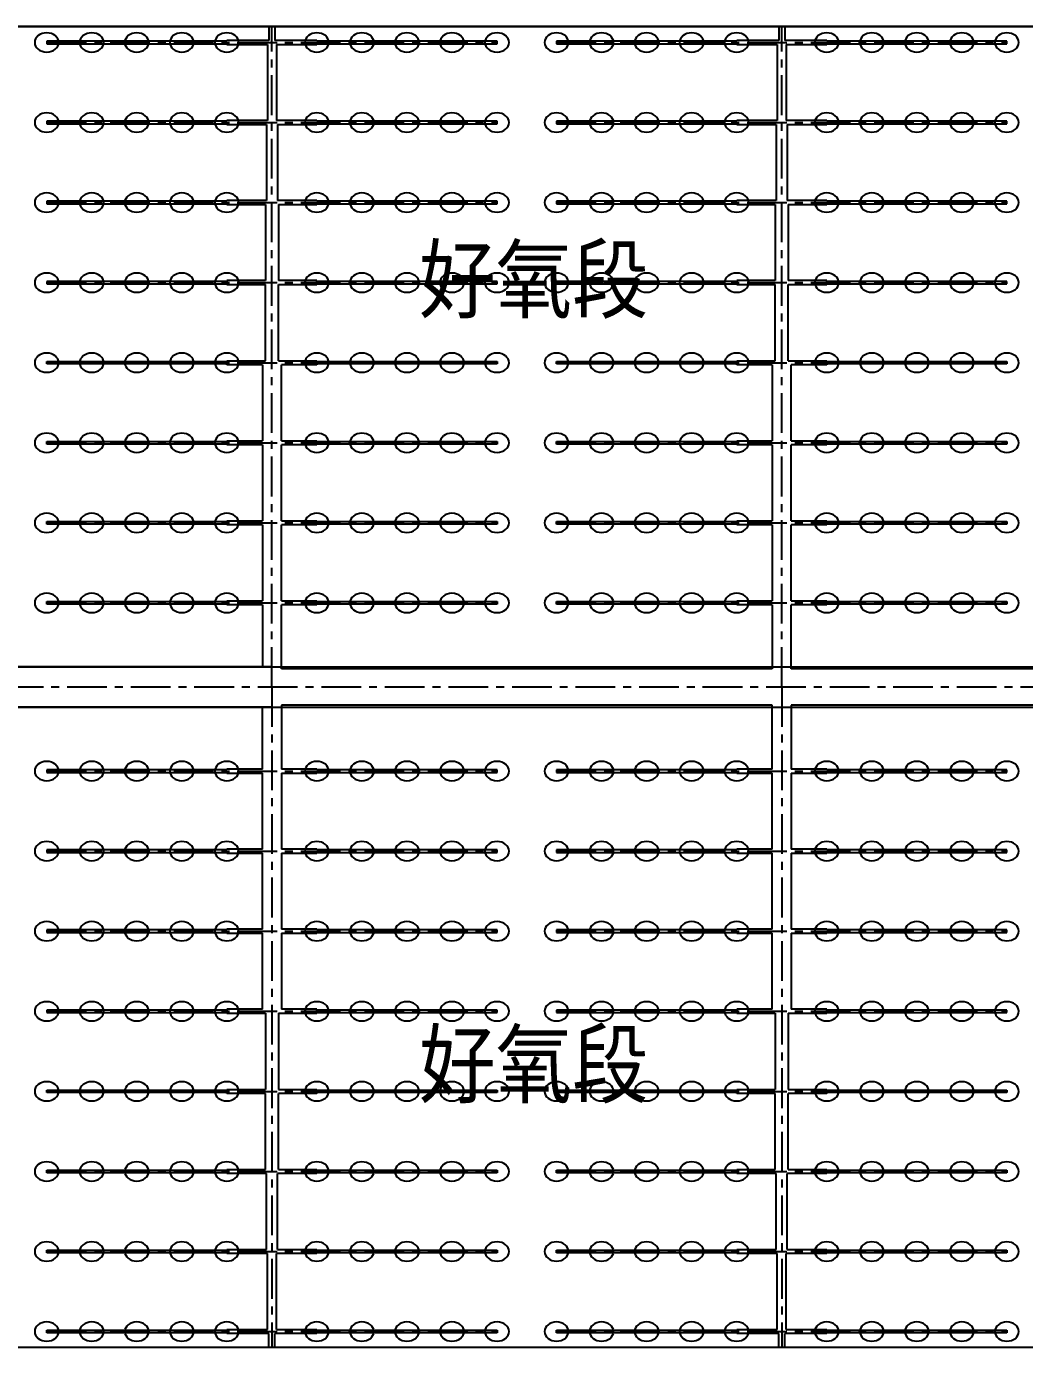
# Model space of a CAD drawing. Header units: millimetres. Extents: x 738100 to 1284508, y 138373 to 260796.
# Drawn here: x 799862 to 807842, y 219875 to 230435 of the extents above; entities that cross this region are included whole.
import ezdxf

# ---------------------------------------------------------------- set-up
doc = ezdxf.new("R2010")
doc.units = ezdxf.units.MM
doc.linetypes.add('CENTER', pattern=[50.8, 31.75, -6.35, 6.35, -6.35])
doc.layers.add('轴线', color=6, linetype='CENTER')
doc.styles.add('长仿宋体', font='simfang.ttf', dxfattribs={"width": 0.7})

msp = doc.modelspace()

# ---------------------------------------------------------------- linework, layer by layer
at = {"lineweight": -3, "ltscale": 100}
for p, q in [((843900.494, 230435.296), (779900.494, 230435.296)), ((779900.494, 230433.442), (843900.494, 230433.442)), ((777220.494, 225315.296), (843900.494, 225315.296)), ((777220.494, 225315.296), (843900.494, 225315.296)), ((777220.494, 225315.296), (843900.494, 225315.296)), ((779900.494, 224995.296), (843900.494, 224995.296)), ((843900.494, 219875.296), (779900.494, 219875.296))]:
    msp.add_line(p, q, dxfattribs=at)
at = {"ltscale": 10}
for p, q in [((801800.494, 230435.296), (801800.494, 230323.296)), ((801848.494, 230435.296), (801848.494, 230323.296)), ((805876.494, 230435.296), (805876.494, 230323.296)), ((805924.494, 230435.296), (805924.494, 230323.296)), ((800024.494, 230317.536), (800024.494, 230297.056)), ((801464.494, 230317.536), (800024.494, 230317.536)), ((801800.494, 230323.296), (801464.494, 230323.296)), ((801464.494, 230323.296), (801464.494, 230317.536)), ((802184.494, 230323.296), (801848.494, 230323.296)), ((802184.494, 230317.536), (802184.494, 230323.296)), ((803624.494, 230317.536), (802184.494, 230317.536)), ((803624.494, 230297.056), (803624.494, 230317.536)), ((804100.494, 230317.536), (804100.494, 230297.056)), ((805540.494, 230317.536), (804100.494, 230317.536)), ((805876.494, 230323.296), (805540.494, 230323.296)), ((805540.494, 230323.296), (805540.494, 230317.536)), ((806260.494, 230323.296), (805924.494, 230323.296)), ((806260.494, 230317.536), (806260.494, 230323.296)), ((807700.494, 230317.536), (806260.494, 230317.536)), ((807700.494, 230297.056), (807700.494, 230317.536)), ((800024.494, 230297.056), (801464.494, 230297.056)), ((801464.494, 230297.056), (801464.494, 230291.296)), ((801464.494, 230291.296), (801788.494, 230291.296)), ((801788.494, 230291.296), (801788.494, 229683.296)), ((801860.494, 230291.296), (802184.494, 230291.296)), ((801860.494, 230291.296), (801860.494, 229683.296)), ((802184.494, 230291.296), (802184.494, 230297.056)), ((802184.494, 230297.056), (803624.494, 230297.056)), ((804100.494, 230297.056), (805540.494, 230297.056)), ((805540.494, 230297.056), (805540.494, 230291.296)), ((805540.494, 230291.296), (805864.494, 230291.296)), ((805864.494, 230291.296), (805864.494, 229683.296)), ((805936.494, 230291.296), (806260.494, 230291.296)), ((805936.494, 230291.296), (805936.494, 229683.296)), ((806260.494, 230291.296), (806260.494, 230297.056)), ((806260.494, 230297.056), (807700.494, 230297.056)), ((801788.494, 229683.296), (801464.494, 229683.296)), ((801464.494, 229683.296), (801464.494, 229677.536)), ((802184.494, 229683.296), (801860.494, 229683.296)), ((802184.494, 229677.536), (802184.494, 229683.296)), ((805864.494, 229683.296), (805540.494, 229683.296)), ((805540.494, 229683.296), (805540.494, 229677.536)), ((806260.494, 229683.296), (805936.494, 229683.296)), ((806260.494, 229677.536), (806260.494, 229683.296)), ((800024.494, 229677.536), (800024.494, 229657.056)), ((801464.494, 229677.536), (800024.494, 229677.536)), ((800024.494, 229657.056), (801464.494, 229657.056)), ((801464.494, 229657.056), (801464.494, 229651.296)), ((801464.494, 229651.296), (801780.494, 229651.296)), ((801780.494, 229651.296), (801780.494, 229043.296)), ((801868.494, 229651.296), (802184.494, 229651.296)), ((801868.494, 229651.296), (801868.494, 229043.296)), ((803624.494, 229677.536), (802184.494, 229677.536)), ((802184.494, 229651.296), (802184.494, 229657.056)), ((802184.494, 229657.056), (803624.494, 229657.056)), ((803624.494, 229657.056), (803624.494, 229677.536)), ((804100.494, 229677.536), (804100.494, 229657.056)), ((805540.494, 229677.536), (804100.494, 229677.536)), ((804100.494, 229657.056), (805540.494, 229657.056)), ((805540.494, 229657.056), (805540.494, 229651.296)), ((805540.494, 229651.296), (805856.494, 229651.296)), ((805856.494, 229651.296), (805856.494, 229043.296)), ((805944.494, 229651.296), (806260.494, 229651.296)), ((805944.494, 229651.296), (805944.494, 229043.296)), ((807700.494, 229677.536), (806260.494, 229677.536)), ((806260.494, 229651.296), (806260.494, 229657.056)), ((806260.494, 229657.056), (807700.494, 229657.056)), ((807700.494, 229657.056), (807700.494, 229677.536)), ((800024.494, 229037.536), (800024.494, 229017.056)), ((801464.494, 229037.536), (800024.494, 229037.536)), ((800024.494, 229017.056), (801464.494, 229017.056)), ((801780.494, 229043.296), (801464.494, 229043.296)), ((801464.494, 229043.296), (801464.494, 229037.536)), ((801464.494, 229017.056), (801464.494, 229011.296)), ((801464.494, 229011.296), (801772.494, 229011.296)), ((801772.494, 229011.296), (801772.494, 228403.296)), ((802184.494, 229043.296), (801868.494, 229043.296)), ((801876.494, 229011.296), (802184.494, 229011.296)), ((801876.494, 229011.296), (801876.494, 228403.296)), ((802184.494, 229037.536), (802184.494, 229043.296)), ((803624.494, 229037.536), (802184.494, 229037.536)), ((802184.494, 229011.296), (802184.494, 229017.056)), ((802184.494, 229017.056), (803624.494, 229017.056)), ((803624.494, 229017.056), (803624.494, 229037.536)), ((804100.494, 229037.536), (804100.494, 229017.056)), ((805540.494, 229037.536), (804100.494, 229037.536)), ((804100.494, 229017.056), (805540.494, 229017.056)), ((805856.494, 229043.296), (805540.494, 229043.296)), ((805540.494, 229043.296), (805540.494, 229037.536)), ((805540.494, 229017.056), (805540.494, 229011.296)), ((805540.494, 229011.296), (805848.494, 229011.296)), ((805848.494, 229011.296), (805848.494, 228403.296)), ((806260.494, 229043.296), (805944.494, 229043.296)), ((805952.494, 229011.296), (806260.494, 229011.296)), ((805952.494, 229011.296), (805952.494, 228403.296)), ((806260.494, 229037.536), (806260.494, 229043.296)), ((807700.494, 229037.536), (806260.494, 229037.536)), ((806260.494, 229011.296), (806260.494, 229017.056)), ((806260.494, 229017.056), (807700.494, 229017.056)), ((807700.494, 229017.056), (807700.494, 229037.536)), ((800024.494, 228397.536), (800024.494, 228377.056)), ((801464.494, 228397.536), (800024.494, 228397.536)), ((800024.494, 228377.056), (801464.494, 228377.056)), ((801772.494, 228403.296), (801464.494, 228403.296)), ((801464.494, 228403.296), (801464.494, 228397.536)), ((801464.494, 228377.056), (801464.494, 228371.296)), ((801464.494, 228371.296), (801772.494, 228371.296)), ((801772.494, 227763.296), (801772.494, 228371.296)), ((802184.494, 228403.296), (801876.494, 228403.296)), ((801876.494, 228371.296), (802184.494, 228371.296)), ((801876.494, 227763.296), (801876.494, 228371.296)), ((802184.494, 228397.536), (802184.494, 228403.296)), ((803624.494, 228397.536), (802184.494, 228397.536)), ((802184.494, 228371.296), (802184.494, 228377.056)), ((802184.494, 228377.056), (803624.494, 228377.056)), ((803624.494, 228377.056), (803624.494, 228397.536)), ((804100.494, 228397.536), (804100.494, 228377.056)), ((805540.494, 228397.536), (804100.494, 228397.536)), ((804100.494, 228377.056), (805540.494, 228377.056)), ((805848.494, 228403.296), (805540.494, 228403.296)), ((805540.494, 228403.296), (805540.494, 228397.536)), ((805540.494, 228377.056), (805540.494, 228371.296)), ((805540.494, 228371.296), (805848.494, 228371.296)), ((805848.494, 227763.296), (805848.494, 228371.296)), ((806260.494, 228403.296), (805952.494, 228403.296)), ((805952.494, 228371.296), (806260.494, 228371.296)), ((805952.494, 227763.296), (805952.494, 228371.296)), ((806260.494, 228397.536), (806260.494, 228403.296)), ((807700.494, 228397.536), (806260.494, 228397.536)), ((806260.494, 228371.296), (806260.494, 228377.056)), ((806260.494, 228377.056), (807700.494, 228377.056)), ((807700.494, 228377.056), (807700.494, 228397.536)), ((800024.494, 227737.056), (800024.494, 227757.536)), ((800024.494, 227757.536), (801464.494, 227757.536)), ((801464.494, 227737.056), (800024.494, 227737.056)), ((801464.494, 227757.536), (801464.494, 227763.296)), ((801464.494, 227763.296), (801772.494, 227763.296)), ((801464.494, 227731.296), (801464.494, 227737.056)), ((801748.494, 227731.296), (801464.494, 227731.296)), ((801748.494, 227731.296), (801748.494, 227123.296)), ((801876.494, 227763.296), (802184.494, 227763.296)), ((802184.494, 227731.296), (801900.494, 227731.296)), ((801900.494, 227123.296), (801900.494, 227731.296)), ((802184.494, 227763.296), (802184.494, 227757.536)), ((802184.494, 227757.536), (803624.494, 227757.536)), ((803624.494, 227737.056), (802184.494, 227737.056)), ((802184.494, 227737.056), (802184.494, 227731.296)), ((803624.494, 227757.536), (803624.494, 227737.056)), ((804100.494, 227737.056), (804100.494, 227757.536)), ((804100.494, 227757.536), (805540.494, 227757.536)), ((805540.494, 227737.056), (804100.494, 227737.056)), ((805540.494, 227757.536), (805540.494, 227763.296)), ((805540.494, 227763.296), (805848.494, 227763.296)), ((805540.494, 227731.296), (805540.494, 227737.056)), ((805824.494, 227731.296), (805540.494, 227731.296)), ((805824.494, 227731.296), (805824.494, 227123.296)), ((805952.494, 227763.296), (806260.494, 227763.296)), ((806260.494, 227731.296), (805976.494, 227731.296)), ((805976.494, 227123.296), (805976.494, 227731.296)), ((806260.494, 227763.296), (806260.494, 227757.536)), ((806260.494, 227757.536), (807700.494, 227757.536)), ((807700.494, 227737.056), (806260.494, 227737.056)), ((806260.494, 227737.056), (806260.494, 227731.296)), ((807700.494, 227757.536), (807700.494, 227737.056)), ((800024.494, 227097.056), (800024.494, 227117.536)), ((800024.494, 227117.536), (801464.494, 227117.536)), ((801464.494, 227097.056), (800024.494, 227097.056)), ((801464.494, 227117.536), (801464.494, 227123.296)), ((801464.494, 227123.296), (801748.494, 227123.296)), ((801464.494, 227091.296), (801464.494, 227097.056)), ((801748.494, 227091.296), (801464.494, 227091.296)), ((801748.494, 227091.296), (801748.494, 226483.296)), ((801900.494, 227123.296), (802184.494, 227123.296)), ((802184.494, 227091.296), (801900.494, 227091.296)), ((801900.494, 226483.296), (801900.494, 227091.296)), ((802184.494, 227123.296), (802184.494, 227117.536)), ((802184.494, 227117.536), (803624.494, 227117.536)), ((803624.494, 227097.056), (802184.494, 227097.056)), ((802184.494, 227097.056), (802184.494, 227091.296)), ((803624.494, 227117.536), (803624.494, 227097.056)), ((804100.494, 227097.056), (804100.494, 227117.536)), ((804100.494, 227117.536), (805540.494, 227117.536)), ((805540.494, 227097.056), (804100.494, 227097.056)), ((805540.494, 227117.536), (805540.494, 227123.296)), ((805540.494, 227123.296), (805824.494, 227123.296)), ((805540.494, 227091.296), (805540.494, 227097.056)), ((805824.494, 227091.296), (805540.494, 227091.296)), ((805824.494, 227091.296), (805824.494, 226483.296)), ((805976.494, 227123.296), (806260.494, 227123.296)), ((806260.494, 227091.296), (805976.494, 227091.296)), ((805976.494, 226483.296), (805976.494, 227091.296)), ((806260.494, 227123.296), (806260.494, 227117.536)), ((806260.494, 227117.536), (807700.494, 227117.536)), ((807700.494, 227097.056), (806260.494, 227097.056)), ((806260.494, 227097.056), (806260.494, 227091.296)), ((807700.494, 227117.536), (807700.494, 227097.056)), ((800024.494, 226457.056), (800024.494, 226477.536)), ((800024.494, 226477.536), (801464.494, 226477.536)), ((801464.494, 226457.056), (800024.494, 226457.056)), ((801464.494, 226477.536), (801464.494, 226483.296)), ((801464.494, 226483.296), (801748.494, 226483.296)), ((801464.494, 226451.296), (801464.494, 226457.056)), ((801748.494, 226451.296), (801464.494, 226451.296)), ((801748.494, 226451.296), (801748.494, 225843.296)), ((801900.494, 226483.296), (802184.494, 226483.296)), ((802184.494, 226451.296), (801900.494, 226451.296)), ((801900.494, 225843.296), (801900.494, 226451.296)), ((802184.494, 226483.296), (802184.494, 226477.536)), ((802184.494, 226477.536), (803624.494, 226477.536)), ((803624.494, 226457.056), (802184.494, 226457.056)), ((802184.494, 226457.056), (802184.494, 226451.296)), ((803624.494, 226477.536), (803624.494, 226457.056)), ((804100.494, 226457.056), (804100.494, 226477.536)), ((804100.494, 226477.536), (805540.494, 226477.536)), ((805540.494, 226457.056), (804100.494, 226457.056)), ((805540.494, 226477.536), (805540.494, 226483.296)), ((805540.494, 226483.296), (805824.494, 226483.296)), ((805540.494, 226451.296), (805540.494, 226457.056)), ((805824.494, 226451.296), (805540.494, 226451.296)), ((805824.494, 226451.296), (805824.494, 225843.296)), ((805976.494, 226483.296), (806260.494, 226483.296)), ((806260.494, 226451.296), (805976.494, 226451.296)), ((805976.494, 225843.296), (805976.494, 226451.296)), ((806260.494, 226483.296), (806260.494, 226477.536)), ((806260.494, 226477.536), (807700.494, 226477.536)), ((807700.494, 226457.056), (806260.494, 226457.056)), ((806260.494, 226457.056), (806260.494, 226451.296)), ((807700.494, 226477.536), (807700.494, 226457.056)), ((800024.494, 225817.056), (800024.494, 225837.536)), ((800024.494, 225837.536), (801464.494, 225837.536)), ((801464.494, 225817.056), (800024.494, 225817.056)), ((801464.494, 225837.536), (801464.494, 225843.296)), ((801464.494, 225843.296), (801748.494, 225843.296)), ((801464.494, 225811.296), (801464.494, 225817.056)), ((801748.494, 225811.296), (801464.494, 225811.296)), ((801748.494, 225811.296), (801748.494, 225315.296)), ((801900.494, 225843.296), (802184.494, 225843.296)), ((802184.494, 225811.296), (801900.494, 225811.296)), ((801900.494, 225299.296), (801900.494, 225811.296)), ((802184.494, 225843.296), (802184.494, 225837.536)), ((802184.494, 225837.536), (803624.494, 225837.536)), ((803624.494, 225817.056), (802184.494, 225817.056)), ((802184.494, 225817.056), (802184.494, 225811.296)), ((803624.494, 225837.536), (803624.494, 225817.056)), ((804100.494, 225817.056), (804100.494, 225837.536)), ((804100.494, 225837.536), (805540.494, 225837.536)), ((805540.494, 225817.056), (804100.494, 225817.056)), ((805540.494, 225837.536), (805540.494, 225843.296)), ((805540.494, 225843.296), (805824.494, 225843.296)), ((805540.494, 225811.296), (805540.494, 225817.056)), ((805824.494, 225811.296), (805540.494, 225811.296)), ((805824.494, 225811.296), (805824.494, 225299.296)), ((805976.494, 225843.296), (806260.494, 225843.296)), ((806260.494, 225811.296), (805976.494, 225811.296)), ((805976.494, 225299.296), (805976.494, 225811.296)), ((806260.494, 225843.296), (806260.494, 225837.536)), ((806260.494, 225837.536), (807700.494, 225837.536)), ((807700.494, 225817.056), (806260.494, 225817.056)), ((806260.494, 225817.056), (806260.494, 225811.296)), ((807700.494, 225837.536), (807700.494, 225817.056)), ((801824.494, 225315.296), (789900.494, 225315.296)), ((805824.494, 225299.296), (801900.494, 225299.296)), ((809824.494, 225299.296), (805976.494, 225299.296)), ((801824.494, 224995.296), (789900.494, 224995.296)), ((801748.494, 224499.296), (801748.494, 224995.296)), ((801900.494, 225011.296), (801900.494, 224995.296)), ((805824.494, 225011.296), (801900.494, 225011.296)), ((801900.494, 225011.296), (801900.494, 224499.296)), ((805824.494, 224995.296), (805824.494, 225011.296)), ((805824.494, 224499.296), (805824.494, 225011.296)), ((805976.494, 225011.296), (805976.494, 224995.296)), ((809824.494, 225011.296), (805976.494, 225011.296)), ((805976.494, 225011.296), (805976.494, 224499.296)), ((800024.494, 224493.536), (800024.494, 224473.056)), ((801464.494, 224493.536), (800024.494, 224493.536)), ((800024.494, 224473.056), (801464.494, 224473.056)), ((801748.494, 224499.296), (801464.494, 224499.296)), ((801464.494, 224499.296), (801464.494, 224493.536)), ((801464.494, 224473.056), (801464.494, 224467.296)), ((801464.494, 224467.296), (801748.494, 224467.296)), ((801748.494, 223859.296), (801748.494, 224467.296)), ((802184.494, 224499.296), (801900.494, 224499.296)), ((801900.494, 224467.296), (802184.494, 224467.296)), ((801900.494, 224467.296), (801900.494, 223859.296)), ((802184.494, 224493.536), (802184.494, 224499.296)), ((803624.494, 224493.536), (802184.494, 224493.536)), ((802184.494, 224467.296), (802184.494, 224473.056)), ((802184.494, 224473.056), (803624.494, 224473.056)), ((803624.494, 224473.056), (803624.494, 224493.536)), ((804100.494, 224493.536), (804100.494, 224473.056)), ((805540.494, 224493.536), (804100.494, 224493.536)), ((804100.494, 224473.056), (805540.494, 224473.056)), ((805824.494, 224499.296), (805540.494, 224499.296)), ((805540.494, 224499.296), (805540.494, 224493.536)), ((805540.494, 224473.056), (805540.494, 224467.296)), ((805540.494, 224467.296), (805824.494, 224467.296)), ((805824.494, 223859.296), (805824.494, 224467.296)), ((806260.494, 224499.296), (805976.494, 224499.296)), ((805976.494, 224467.296), (806260.494, 224467.296)), ((805976.494, 224467.296), (805976.494, 223859.296)), ((806260.494, 224493.536), (806260.494, 224499.296)), ((807700.494, 224493.536), (806260.494, 224493.536)), ((806260.494, 224467.296), (806260.494, 224473.056)), ((806260.494, 224473.056), (807700.494, 224473.056)), ((807700.494, 224473.056), (807700.494, 224493.536)), ((800024.494, 223853.536), (800024.494, 223833.056)), ((801464.494, 223853.536), (800024.494, 223853.536)), ((800024.494, 223833.056), (801464.494, 223833.056)), ((801748.494, 223859.296), (801464.494, 223859.296)), ((801464.494, 223859.296), (801464.494, 223853.536)), ((801464.494, 223833.056), (801464.494, 223827.296)), ((801464.494, 223827.296), (801748.494, 223827.296)), ((801748.494, 223219.296), (801748.494, 223827.296)), ((802184.494, 223859.296), (801900.494, 223859.296)), ((801900.494, 223827.296), (802184.494, 223827.296)), ((801900.494, 223827.296), (801900.494, 223219.296)), ((802184.494, 223853.536), (802184.494, 223859.296)), ((803624.494, 223853.536), (802184.494, 223853.536)), ((802184.494, 223827.296), (802184.494, 223833.056)), ((802184.494, 223833.056), (803624.494, 223833.056)), ((803624.494, 223833.056), (803624.494, 223853.536)), ((804100.494, 223853.536), (804100.494, 223833.056)), ((805540.494, 223853.536), (804100.494, 223853.536)), ((804100.494, 223833.056), (805540.494, 223833.056)), ((805824.494, 223859.296), (805540.494, 223859.296)), ((805540.494, 223859.296), (805540.494, 223853.536)), ((805540.494, 223833.056), (805540.494, 223827.296)), ((805540.494, 223827.296), (805824.494, 223827.296)), ((805824.494, 223219.296), (805824.494, 223827.296)), ((806260.494, 223859.296), (805976.494, 223859.296)), ((805976.494, 223827.296), (806260.494, 223827.296)), ((805976.494, 223827.296), (805976.494, 223219.296)), ((806260.494, 223853.536), (806260.494, 223859.296)), ((807700.494, 223853.536), (806260.494, 223853.536)), ((806260.494, 223827.296), (806260.494, 223833.056)), ((806260.494, 223833.056), (807700.494, 223833.056)), ((807700.494, 223833.056), (807700.494, 223853.536)), ((800024.494, 223213.536), (800024.494, 223193.056)), ((801464.494, 223213.536), (800024.494, 223213.536)), ((800024.494, 223193.056), (801464.494, 223193.056)), ((801748.494, 223219.296), (801464.494, 223219.296)), ((801464.494, 223219.296), (801464.494, 223213.536)), ((801464.494, 223193.056), (801464.494, 223187.296)), ((801464.494, 223187.296), (801748.494, 223187.296)), ((801748.494, 222579.296), (801748.494, 223187.296)), ((802184.494, 223219.296), (801900.494, 223219.296)), ((801900.494, 223187.296), (802184.494, 223187.296)), ((801900.494, 223187.296), (801900.494, 222579.296)), ((802184.494, 223213.536), (802184.494, 223219.296)), ((803624.494, 223213.536), (802184.494, 223213.536)), ((802184.494, 223187.296), (802184.494, 223193.056)), ((802184.494, 223193.056), (803624.494, 223193.056)), ((803624.494, 223193.056), (803624.494, 223213.536)), ((804100.494, 223213.536), (804100.494, 223193.056)), ((805540.494, 223213.536), (804100.494, 223213.536)), ((804100.494, 223193.056), (805540.494, 223193.056)), ((805824.494, 223219.296), (805540.494, 223219.296)), ((805540.494, 223219.296), (805540.494, 223213.536)), ((805540.494, 223193.056), (805540.494, 223187.296)), ((805540.494, 223187.296), (805824.494, 223187.296)), ((805824.494, 222579.296), (805824.494, 223187.296)), ((806260.494, 223219.296), (805976.494, 223219.296)), ((805976.494, 223187.296), (806260.494, 223187.296)), ((805976.494, 223187.296), (805976.494, 222579.296)), ((806260.494, 223213.536), (806260.494, 223219.296)), ((807700.494, 223213.536), (806260.494, 223213.536)), ((806260.494, 223187.296), (806260.494, 223193.056)), ((806260.494, 223193.056), (807700.494, 223193.056)), ((807700.494, 223193.056), (807700.494, 223213.536)), ((800024.494, 222573.536), (800024.494, 222553.056)), ((801464.494, 222573.536), (800024.494, 222573.536)), ((800024.494, 222553.056), (801464.494, 222553.056)), ((801748.494, 222579.296), (801464.494, 222579.296)), ((801464.494, 222579.296), (801464.494, 222573.536)), ((801464.494, 222553.056), (801464.494, 222547.296)), ((801464.494, 222547.296), (801772.494, 222547.296)), ((801772.494, 222547.296), (801772.494, 221939.296)), ((801876.494, 222547.296), (802184.494, 222547.296)), ((801876.494, 222547.296), (801876.494, 221939.296)), ((802184.494, 222579.296), (801900.494, 222579.296)), ((802184.494, 222573.536), (802184.494, 222579.296)), ((803624.494, 222573.536), (802184.494, 222573.536)), ((802184.494, 222547.296), (802184.494, 222553.056)), ((802184.494, 222553.056), (803624.494, 222553.056)), ((803624.494, 222553.056), (803624.494, 222573.536)), ((804100.494, 222573.536), (804100.494, 222553.056)), ((805540.494, 222573.536), (804100.494, 222573.536)), ((804100.494, 222553.056), (805540.494, 222553.056)), ((805824.494, 222579.296), (805540.494, 222579.296)), ((805540.494, 222579.296), (805540.494, 222573.536)), ((805540.494, 222553.056), (805540.494, 222547.296)), ((805540.494, 222547.296), (805848.494, 222547.296)), ((805848.494, 222547.296), (805848.494, 221939.296)), ((805952.494, 222547.296), (806260.494, 222547.296)), ((805952.494, 222547.296), (805952.494, 221939.296)), ((806260.494, 222579.296), (805976.494, 222579.296)), ((806260.494, 222573.536), (806260.494, 222579.296)), ((807700.494, 222573.536), (806260.494, 222573.536)), ((806260.494, 222547.296), (806260.494, 222553.056)), ((806260.494, 222553.056), (807700.494, 222553.056)), ((807700.494, 222553.056), (807700.494, 222573.536)), ((800024.494, 221913.056), (800024.494, 221933.536)), ((800024.494, 221933.536), (801464.494, 221933.536)), ((801464.494, 221913.056), (800024.494, 221913.056)), ((801464.494, 221933.536), (801464.494, 221939.296)), ((801464.494, 221939.296), (801772.494, 221939.296)), ((801464.494, 221907.296), (801464.494, 221913.056)), ((801772.494, 221907.296), (801464.494, 221907.296)), ((801772.494, 221299.296), (801772.494, 221907.296)), ((801876.494, 221939.296), (802184.494, 221939.296)), ((802184.494, 221907.296), (801876.494, 221907.296)), ((801876.494, 221299.296), (801876.494, 221907.296)), ((802184.494, 221939.296), (802184.494, 221933.536)), ((802184.494, 221933.536), (803624.494, 221933.536)), ((803624.494, 221913.056), (802184.494, 221913.056)), ((802184.494, 221913.056), (802184.494, 221907.296)), ((803624.494, 221933.536), (803624.494, 221913.056)), ((804100.494, 221913.056), (804100.494, 221933.536)), ((804100.494, 221933.536), (805540.494, 221933.536)), ((805540.494, 221913.056), (804100.494, 221913.056)), ((805540.494, 221933.536), (805540.494, 221939.296)), ((805540.494, 221939.296), (805848.494, 221939.296)), ((805540.494, 221907.296), (805540.494, 221913.056)), ((805848.494, 221907.296), (805540.494, 221907.296)), ((805848.494, 221299.296), (805848.494, 221907.296)), ((805952.494, 221939.296), (806260.494, 221939.296)), ((806260.494, 221907.296), (805952.494, 221907.296)), ((805952.494, 221299.296), (805952.494, 221907.296)), ((806260.494, 221939.296), (806260.494, 221933.536)), ((806260.494, 221933.536), (807700.494, 221933.536)), ((807700.494, 221913.056), (806260.494, 221913.056)), ((806260.494, 221913.056), (806260.494, 221907.296)), ((807700.494, 221933.536), (807700.494, 221913.056)), ((800024.494, 221273.056), (800024.494, 221293.536)), ((800024.494, 221293.536), (801464.494, 221293.536)), ((801464.494, 221273.056), (800024.494, 221273.056)), ((801464.494, 221293.536), (801464.494, 221299.296)), ((801464.494, 221299.296), (801772.494, 221299.296)), ((801464.494, 221267.296), (801464.494, 221273.056)), ((801780.494, 221267.296), (801464.494, 221267.296)), ((801780.494, 220659.296), (801780.494, 221267.296)), ((802184.494, 221267.296), (801868.494, 221267.296)), ((801868.494, 220659.296), (801868.494, 221267.296)), ((801876.494, 221299.296), (802184.494, 221299.296)), ((802184.494, 221299.296), (802184.494, 221293.536)), ((802184.494, 221293.536), (803624.494, 221293.536)), ((803624.494, 221273.056), (802184.494, 221273.056)), ((802184.494, 221273.056), (802184.494, 221267.296)), ((803624.494, 221293.536), (803624.494, 221273.056)), ((804100.494, 221273.056), (804100.494, 221293.536)), ((804100.494, 221293.536), (805540.494, 221293.536)), ((805540.494, 221273.056), (804100.494, 221273.056)), ((805540.494, 221293.536), (805540.494, 221299.296)), ((805540.494, 221299.296), (805848.494, 221299.296)), ((805540.494, 221267.296), (805540.494, 221273.056)), ((805856.494, 221267.296), (805540.494, 221267.296)), ((805856.494, 220659.296), (805856.494, 221267.296)), ((806260.494, 221267.296), (805944.494, 221267.296)), ((805944.494, 220659.296), (805944.494, 221267.296)), ((805952.494, 221299.296), (806260.494, 221299.296)), ((806260.494, 221299.296), (806260.494, 221293.536)), ((806260.494, 221293.536), (807700.494, 221293.536)), ((807700.494, 221273.056), (806260.494, 221273.056)), ((806260.494, 221273.056), (806260.494, 221267.296)), ((807700.494, 221293.536), (807700.494, 221273.056)), ((800024.494, 220633.056), (800024.494, 220653.536)), ((800024.494, 220653.536), (801464.494, 220653.536)), ((801464.494, 220633.056), (800024.494, 220633.056)), ((801464.494, 220653.536), (801464.494, 220659.296)), ((801464.494, 220659.296), (801780.494, 220659.296)), ((801464.494, 220627.296), (801464.494, 220633.056)), ((801788.494, 220627.296), (801464.494, 220627.296)), ((801788.494, 220019.296), (801788.494, 220627.296)), ((802184.494, 220627.296), (801860.494, 220627.296)), ((801860.494, 220019.296), (801860.494, 220627.296)), ((801868.494, 220659.296), (802184.494, 220659.296)), ((802184.494, 220659.296), (802184.494, 220653.536)), ((802184.494, 220653.536), (803624.494, 220653.536)), ((803624.494, 220633.056), (802184.494, 220633.056)), ((802184.494, 220633.056), (802184.494, 220627.296)), ((803624.494, 220653.536), (803624.494, 220633.056)), ((804100.494, 220633.056), (804100.494, 220653.536)), ((804100.494, 220653.536), (805540.494, 220653.536)), ((805540.494, 220633.056), (804100.494, 220633.056)), ((805540.494, 220653.536), (805540.494, 220659.296)), ((805540.494, 220659.296), (805856.494, 220659.296)), ((805540.494, 220627.296), (805540.494, 220633.056)), ((805864.494, 220627.296), (805540.494, 220627.296)), ((805864.494, 220019.296), (805864.494, 220627.296)), ((806260.494, 220627.296), (805936.494, 220627.296)), ((805936.494, 220019.296), (805936.494, 220627.296)), ((805944.494, 220659.296), (806260.494, 220659.296)), ((806260.494, 220659.296), (806260.494, 220653.536)), ((806260.494, 220653.536), (807700.494, 220653.536)), ((807700.494, 220633.056), (806260.494, 220633.056)), ((806260.494, 220633.056), (806260.494, 220627.296)), ((807700.494, 220653.536), (807700.494, 220633.056)), ((800024.494, 219993.056), (800024.494, 220013.536)), ((800024.494, 220013.536), (801464.494, 220013.536)), ((801464.494, 219993.056), (800024.494, 219993.056)), ((801464.494, 220013.536), (801464.494, 220019.296)), ((801464.494, 220019.296), (801788.494, 220019.296)), ((801464.494, 219987.296), (801464.494, 219993.056)), ((801800.494, 219987.296), (801464.494, 219987.296)), ((801800.494, 219875.296), (801800.494, 219987.296)), ((801848.494, 219875.296), (801848.494, 219987.296)), ((802184.494, 219987.296), (801848.494, 219987.296)), ((801860.494, 220019.296), (802184.494, 220019.296)), ((802184.494, 220019.296), (802184.494, 220013.536)), ((802184.494, 220013.536), (803624.494, 220013.536)), ((803624.494, 219993.056), (802184.494, 219993.056)), ((802184.494, 219993.056), (802184.494, 219987.296)), ((803624.494, 220013.536), (803624.494, 219993.056)), ((804100.494, 219993.056), (804100.494, 220013.536)), ((804100.494, 220013.536), (805540.494, 220013.536)), ((805540.494, 219993.056), (804100.494, 219993.056)), ((805540.494, 220013.536), (805540.494, 220019.296)), ((805540.494, 220019.296), (805864.494, 220019.296)), ((805540.494, 219987.296), (805540.494, 219993.056)), ((805876.494, 219987.296), (805540.494, 219987.296)), ((805876.494, 219875.296), (805876.494, 219987.296)), ((805924.494, 219875.296), (805924.494, 219987.296)), ((806260.494, 219987.296), (805924.494, 219987.296)), ((805936.494, 220019.296), (806260.494, 220019.296)), ((806260.494, 220019.296), (806260.494, 220013.536)), ((806260.494, 220013.536), (807700.494, 220013.536)), ((807700.494, 219993.056), (806260.494, 219993.056)), ((806260.494, 219993.056), (806260.494, 219987.296)), ((807700.494, 220013.536), (807700.494, 219993.056))]:
    msp.add_line(p, q, dxfattribs=at)
at = {"ltscale": 10, "extrusion": (0, 0, -1)}
for centre in [(800024.494, 230307.296), (800384.494, 230307.296), (800744.494, 230307.296), (801104.494, 230307.296), (801464.494, 230307.296), (802184.494, 230307.296), (802544.494, 230307.296), (802904.494, 230307.296), (803264.494, 230307.296), (803624.494, 230307.296), (804100.494, 230307.296), (804460.494, 230307.296), (804820.494, 230307.296), (805180.494, 230307.296), (805540.494, 230307.296), (806260.494, 230307.296), (806620.494, 230307.296), (806980.494, 230307.296), (807340.494, 230307.296), (807700.494, 230307.296), (800024.494, 229667.296), (800384.494, 229667.296), (800744.494, 229667.296), (801104.494, 229667.296), (801464.494, 229667.296), (802184.494, 229667.296), (802544.494, 229667.296), (802904.494, 229667.296), (803264.494, 229667.296), (803624.494, 229667.296), (804100.494, 229667.296), (804460.494, 229667.296), (804820.494, 229667.296), (805180.494, 229667.296), (805540.494, 229667.296), (806260.494, 229667.296), (806620.494, 229667.296), (806980.494, 229667.296), (807340.494, 229667.296), (807700.494, 229667.296), (800024.494, 229027.296), (800384.494, 229027.296), (800744.494, 229027.296), (801104.494, 229027.296), (801464.494, 229027.296), (802184.494, 229027.296), (802544.494, 229027.296), (802904.494, 229027.296), (803264.494, 229027.296), (803624.494, 229027.296), (804100.494, 229027.296), (804460.494, 229027.296), (804820.494, 229027.296), (805180.494, 229027.296), (805540.494, 229027.296), (806260.494, 229027.296), (806620.494, 229027.296), (806980.494, 229027.296), (807340.494, 229027.296), (807700.494, 229027.296), (800024.494, 228387.296), (800384.494, 228387.296), (800744.494, 228387.296), (801104.494, 228387.296), (801464.494, 228387.296), (802184.494, 228387.296), (802544.494, 228387.296), (802904.494, 228387.296), (803264.494, 228387.296), (803624.494, 228387.296), (804100.494, 228387.296), (804460.494, 228387.296), (804820.494, 228387.296), (805180.494, 228387.296), (805540.494, 228387.296), (806260.494, 228387.296), (806620.494, 228387.296), (806980.494, 228387.296), (807340.494, 228387.296), (807700.494, 228387.296), (800024.494, 227747.296), (800384.494, 227747.296), (800744.494, 227747.296), (801104.494, 227747.296), (801464.494, 227747.296), (802184.494, 227747.296), (802544.494, 227747.296), (802904.494, 227747.296), (803264.494, 227747.296), (803624.494, 227747.296), (804100.494, 227747.296), (804460.494, 227747.296), (804820.494, 227747.296), (805180.494, 227747.296), (805540.494, 227747.296), (806260.494, 227747.296), (806620.494, 227747.296), (806980.494, 227747.296), (807340.494, 227747.296), (807700.494, 227747.296), (800024.494, 227107.296), (800384.494, 227107.296), (800744.494, 227107.296), (801104.494, 227107.296), (801464.494, 227107.296), (802184.494, 227107.296), (802544.494, 227107.296), (802904.494, 227107.296), (803264.494, 227107.296), (803624.494, 227107.296), (804100.494, 227107.296), (804460.494, 227107.296), (804820.494, 227107.296), (805180.494, 227107.296), (805540.494, 227107.296), (806260.494, 227107.296), (806620.494, 227107.296), (806980.494, 227107.296), (807340.494, 227107.296), (807700.494, 227107.296), (800024.494, 226467.296), (800384.494, 226467.296), (800744.494, 226467.296), (801104.494, 226467.296), (801464.494, 226467.296), (802184.494, 226467.296), (802544.494, 226467.296), (802904.494, 226467.296), (803264.494, 226467.296), (803624.494, 226467.296), (804100.494, 226467.296), (804460.494, 226467.296), (804820.494, 226467.296), (805180.494, 226467.296), (805540.494, 226467.296), (806260.494, 226467.296), (806620.494, 226467.296), (806980.494, 226467.296), (807340.494, 226467.296), (807700.494, 226467.296), (800024.494, 225827.296), (800384.494, 225827.296), (800744.494, 225827.296), (801104.494, 225827.296), (801464.494, 225827.296), (802184.494, 225827.296), (802544.494, 225827.296), (802904.494, 225827.296), (803264.494, 225827.296), (803624.494, 225827.296), (804100.494, 225827.296), (804460.494, 225827.296), (804820.494, 225827.296), (805180.494, 225827.296), (805540.494, 225827.296), (806260.494, 225827.296), (806620.494, 225827.296), (806980.494, 225827.296), (807340.494, 225827.296), (807700.494, 225827.296)]:
    msp.add_ellipse(centre, major_axis=(-96, 0), ratio=0.8, start_param=3.141592654, end_param=9.424777961, dxfattribs=at)
for centre in [(800024.494, 224483.296), (800384.494, 224483.296), (800744.494, 224483.296), (801104.494, 224483.296), (801464.494, 224483.296), (802184.494, 224483.296), (802544.494, 224483.296), (802904.494, 224483.296), (803264.494, 224483.296), (803624.494, 224483.296), (804100.494, 224483.296), (804460.494, 224483.296), (804820.494, 224483.296), (805180.494, 224483.296), (805540.494, 224483.296), (806260.494, 224483.296), (806620.494, 224483.296), (806980.494, 224483.296), (807340.494, 224483.296), (807700.494, 224483.296), (800024.494, 223843.296), (800384.494, 223843.296), (800744.494, 223843.296), (801104.494, 223843.296), (801464.494, 223843.296), (802184.494, 223843.296), (802544.494, 223843.296), (802904.494, 223843.296), (803264.494, 223843.296), (803624.494, 223843.296), (804100.494, 223843.296), (804460.494, 223843.296), (804820.494, 223843.296), (805180.494, 223843.296), (805540.494, 223843.296), (806260.494, 223843.296), (806620.494, 223843.296), (806980.494, 223843.296), (807340.494, 223843.296), (807700.494, 223843.296), (800024.494, 223203.296), (800384.494, 223203.296), (800744.494, 223203.296), (801104.494, 223203.296), (801464.494, 223203.296), (802184.494, 223203.296), (802544.494, 223203.296), (802904.494, 223203.296), (803264.494, 223203.296), (803624.494, 223203.296), (804100.494, 223203.296), (804460.494, 223203.296), (804820.494, 223203.296), (805180.494, 223203.296), (805540.494, 223203.296), (806260.494, 223203.296), (806620.494, 223203.296), (806980.494, 223203.296), (807340.494, 223203.296), (807700.494, 223203.296), (800024.494, 222563.296), (800384.494, 222563.296), (800744.494, 222563.296), (801104.494, 222563.296), (801464.494, 222563.296), (802184.494, 222563.296), (802544.494, 222563.296), (802904.494, 222563.296), (803264.494, 222563.296), (803624.494, 222563.296), (804100.494, 222563.296), (804460.494, 222563.296), (804820.494, 222563.296), (805180.494, 222563.296), (805540.494, 222563.296), (806260.494, 222563.296), (806620.494, 222563.296), (806980.494, 222563.296), (807340.494, 222563.296), (807700.494, 222563.296), (800024.494, 221923.296), (800384.494, 221923.296), (800744.494, 221923.296), (801104.494, 221923.296), (801464.494, 221923.296), (802184.494, 221923.296), (802544.494, 221923.296), (802904.494, 221923.296), (803264.494, 221923.296), (803624.494, 221923.296), (804100.494, 221923.296), (804460.494, 221923.296), (804820.494, 221923.296), (805180.494, 221923.296), (805540.494, 221923.296), (806260.494, 221923.296), (806620.494, 221923.296), (806980.494, 221923.296), (807340.494, 221923.296), (807700.494, 221923.296), (800024.494, 221283.296), (800384.494, 221283.296), (800744.494, 221283.296), (801104.494, 221283.296), (801464.494, 221283.296), (802184.494, 221283.296), (802544.494, 221283.296), (802904.494, 221283.296), (803264.494, 221283.296), (803624.494, 221283.296), (804100.494, 221283.296), (804460.494, 221283.296), (804820.494, 221283.296), (805180.494, 221283.296), (805540.494, 221283.296), (806260.494, 221283.296), (806620.494, 221283.296), (806980.494, 221283.296), (807340.494, 221283.296), (807700.494, 221283.296), (800024.494, 220643.296), (800384.494, 220643.296), (800744.494, 220643.296), (801104.494, 220643.296), (801464.494, 220643.296), (802184.494, 220643.296), (802544.494, 220643.296), (802904.494, 220643.296), (803264.494, 220643.296), (803624.494, 220643.296), (804100.494, 220643.296), (804460.494, 220643.296), (804820.494, 220643.296), (805180.494, 220643.296), (805540.494, 220643.296), (806260.494, 220643.296), (806620.494, 220643.296), (806980.494, 220643.296), (807340.494, 220643.296), (807700.494, 220643.296), (800024.494, 220003.296), (800384.494, 220003.296), (800744.494, 220003.296), (801104.494, 220003.296), (801464.494, 220003.296), (802184.494, 220003.296), (802544.494, 220003.296), (802904.494, 220003.296), (803264.494, 220003.296), (803624.494, 220003.296), (804100.494, 220003.296), (804460.494, 220003.296), (804820.494, 220003.296), (805180.494, 220003.296), (805540.494, 220003.296), (806260.494, 220003.296), (806620.494, 220003.296), (806980.494, 220003.296), (807340.494, 220003.296), (807700.494, 220003.296)]:
    msp.add_ellipse(centre, major_axis=(96, 0), ratio=0.8, dxfattribs=at)
at = {"layer": '轴线', "ltscale": 10}
for p, q in [((801824.494, 225155.296), (801824.494, 230435.296)), ((805900.494, 225155.296), (805900.494, 230435.296)), ((800024.494, 230307.296), (803624.494, 230307.296)), ((800024.494, 230307.296), (803624.494, 230307.296)), ((804100.494, 230307.296), (807700.494, 230307.296)), ((804100.494, 230307.296), (807700.494, 230307.296)), ((800024.494, 229667.296), (803624.494, 229667.296)), ((800024.494, 229667.296), (803624.494, 229667.296)), ((804100.494, 229667.296), (807700.494, 229667.296)), ((804100.494, 229667.296), (807700.494, 229667.296)), ((800024.494, 229027.296), (803624.494, 229027.296)), ((800024.494, 229027.296), (803624.494, 229027.296)), ((804100.494, 229027.296), (807700.494, 229027.296)), ((804100.494, 229027.296), (807700.494, 229027.296)), ((800024.494, 228387.296), (803624.494, 228387.296)), ((800024.494, 228387.296), (803624.494, 228387.296)), ((804100.494, 228387.296), (807700.494, 228387.296)), ((804100.494, 228387.296), (807700.494, 228387.296)), ((800024.494, 227747.296), (803624.494, 227747.296)), ((800024.494, 227747.296), (803624.494, 227747.296)), ((804100.494, 227747.296), (807700.494, 227747.296)), ((804100.494, 227747.296), (807700.494, 227747.296)), ((800024.494, 227107.296), (803624.494, 227107.296)), ((800024.494, 227107.296), (803624.494, 227107.296)), ((804100.494, 227107.296), (807700.494, 227107.296)), ((804100.494, 227107.296), (807700.494, 227107.296)), ((800024.494, 226467.296), (803624.494, 226467.296)), ((800024.494, 226467.296), (803624.494, 226467.296)), ((804100.494, 226467.296), (807700.494, 226467.296)), ((804100.494, 226467.296), (807700.494, 226467.296)), ((800024.494, 225827.296), (803624.494, 225827.296)), ((804100.494, 225827.296), (807700.494, 225827.296)), ((781900.494, 225155.296), (841976.494, 225155.296)), ((801824.494, 225155.296), (801824.494, 224995.296)), ((801824.494, 225155.296), (801824.494, 219875.296)), ((805900.494, 225155.296), (805900.494, 224995.296)), ((805900.494, 225155.296), (805900.494, 219875.296)), ((800024.494, 224483.296), (803624.494, 224483.296)), ((804100.494, 224483.296), (807700.494, 224483.296)), ((800024.494, 223843.296), (803624.494, 223843.296)), ((800024.494, 223843.296), (803624.494, 223843.296)), ((804100.494, 223843.296), (807700.494, 223843.296)), ((804100.494, 223843.296), (807700.494, 223843.296)), ((800024.494, 223203.296), (803624.494, 223203.296)), ((800024.494, 223203.296), (803624.494, 223203.296)), ((804100.494, 223203.296), (807700.494, 223203.296)), ((804100.494, 223203.296), (807700.494, 223203.296)), ((800024.494, 222563.296), (803624.494, 222563.296)), ((800024.494, 222563.296), (803624.494, 222563.296)), ((804100.494, 222563.296), (807700.494, 222563.296)), ((804100.494, 222563.296), (807700.494, 222563.296)), ((800024.494, 221923.296), (803624.494, 221923.296)), ((800024.494, 221923.296), (803624.494, 221923.296)), ((804100.494, 221923.296), (807700.494, 221923.296)), ((804100.494, 221923.296), (807700.494, 221923.296)), ((800024.494, 221283.296), (803624.494, 221283.296)), ((800024.494, 221283.296), (803624.494, 221283.296)), ((804100.494, 221283.296), (807700.494, 221283.296)), ((804100.494, 221283.296), (807700.494, 221283.296)), ((800024.494, 220643.296), (803624.494, 220643.296)), ((800024.494, 220643.296), (803624.494, 220643.296)), ((804100.494, 220643.296), (807700.494, 220643.296)), ((804100.494, 220643.296), (807700.494, 220643.296)), ((800024.494, 220003.296), (803624.494, 220003.296)), ((800024.494, 220003.296), (803624.494, 220003.296)), ((804100.494, 220003.296), (807700.494, 220003.296)), ((804100.494, 220003.296), (807700.494, 220003.296))]:
    msp.add_line(p, q, dxfattribs=at)

# ---------------------------------------------------------------- texts
at = {"style": '长仿宋体', "width": 0.875}
for p in [(803002.777, 228157.469), (803002.777, 221884.365)]:
    msp.add_text('好氧段', height=512, dxfattribs=at).set_placement(p)

doc.saveas('drawing.dxf')
